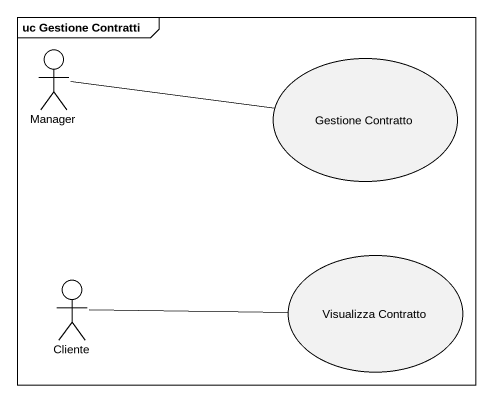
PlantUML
@startuml
mainframe uc Gestione Contratti
actor Manager
usecase "Gestione Contratto" as Gestione_Contratto
actor Cliente
usecase "Visualizza Contratto" as Visualizza_Contratto
Manager -right- Gestione_Contratto
Cliente -right- Visualizza_Contratto
@enduml
